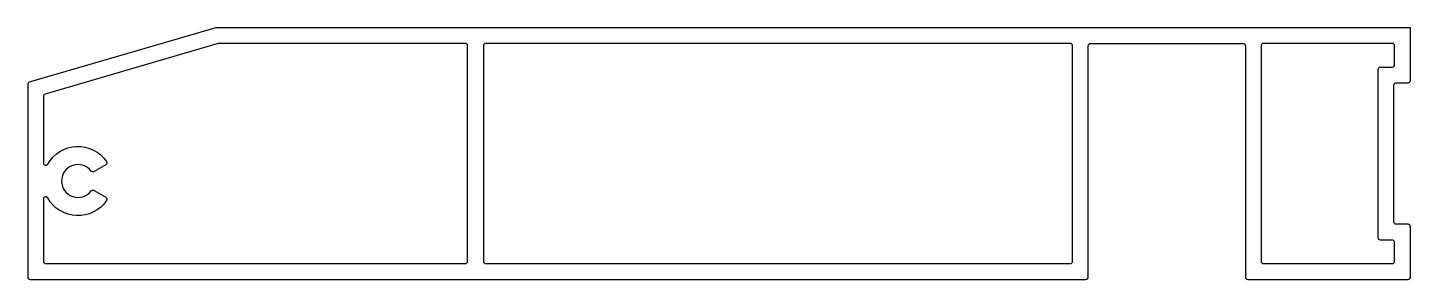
# Model space of a CAD drawing. Extents: x 262 to 438, y 200 to 232.
import ezdxf

# ---------------------------------------------------------------- set-up
doc = ezdxf.new("R2010")
doc.units = 0
doc.header["$LTSCALE"] = 15
doc.layers.get('0').update_dxf_attribs({"linetype": 'CONTINUOUS'})

msp = doc.modelspace()

# ---------------------------------------------------------------- linework, layer by layer
at = {"color": 0, "ltscale": 0.05}
for points in [[(416.89, 200.72, 0.414214), (417.19, 200.42), (437.59, 200.42, 0.414214), (437.89, 200.72), (437.89, 207.12, 0.414214), (437.59, 207.42), (436.09, 207.42, -0.414214), (435.79, 207.72), (435.79, 225.12, -0.414214), (436.09, 225.42), (437.59, 225.42, 0.414214), (437.89, 225.72), (437.89, 232.42), (285.93, 232.42, 0.071068), (285.85, 232.41), (262.1, 225.49, 0.333333), (261.89, 225.2), (261.89, 200.72, 0.414214), (262.19, 200.42), (396.59, 200.42, 0.414214), (396.89, 200.72), (396.89, 230.12, -0.414214), (397.19, 230.42), (416.59, 230.42, -0.414214), (416.89, 230.12)], [(269.96, 214.19, 2.973091), (269.96, 211.66, -0.377964), (270.35, 211.73), (271.83, 210.88, -0.43583), (271.93, 210.45, -0.557368), (264.45, 210.77, 0.772412), (263.89, 210.63), (263.89, 202.72, 0.414214), (264.19, 202.42), (317.59, 202.42, 0.414214), (317.89, 202.72), (317.89, 230.12, 0.414214), (317.59, 230.42), (286.22, 230.42, 0.071068), (286.13, 230.41), (264.1, 223.99, 0.333333), (263.89, 223.7), (263.89, 215.22, 0.772412), (264.45, 215.08, -0.557368), (271.93, 215.4, -0.43583), (271.83, 214.97), (270.35, 214.12, -0.377964)], [(394.89, 202.72), (394.89, 230.12, 0.414214), (394.59, 230.42), (320.19, 230.42, 0.414214), (319.89, 230.12), (319.89, 202.72, 0.414214), (320.19, 202.42), (394.59, 202.42, 0.414214)], [(433.79, 205.72), (433.79, 227.12, -0.414214), (434.09, 227.42), (435.59, 227.42, 0.414214), (435.89, 227.72), (435.89, 230.12, 0.414214), (435.59, 230.42), (419.19, 230.42, 0.414214), (418.89, 230.12), (418.89, 202.72, 0.414214), (419.19, 202.42), (435.59, 202.42, 0.414214), (435.89, 202.72), (435.89, 205.12, 0.414214), (435.59, 205.42), (434.09, 205.42, -0.414214)]]:
    msp.add_lwpolyline(points, format="xyb", close=True, dxfattribs=at)

doc.saveas('drawing.dxf')
